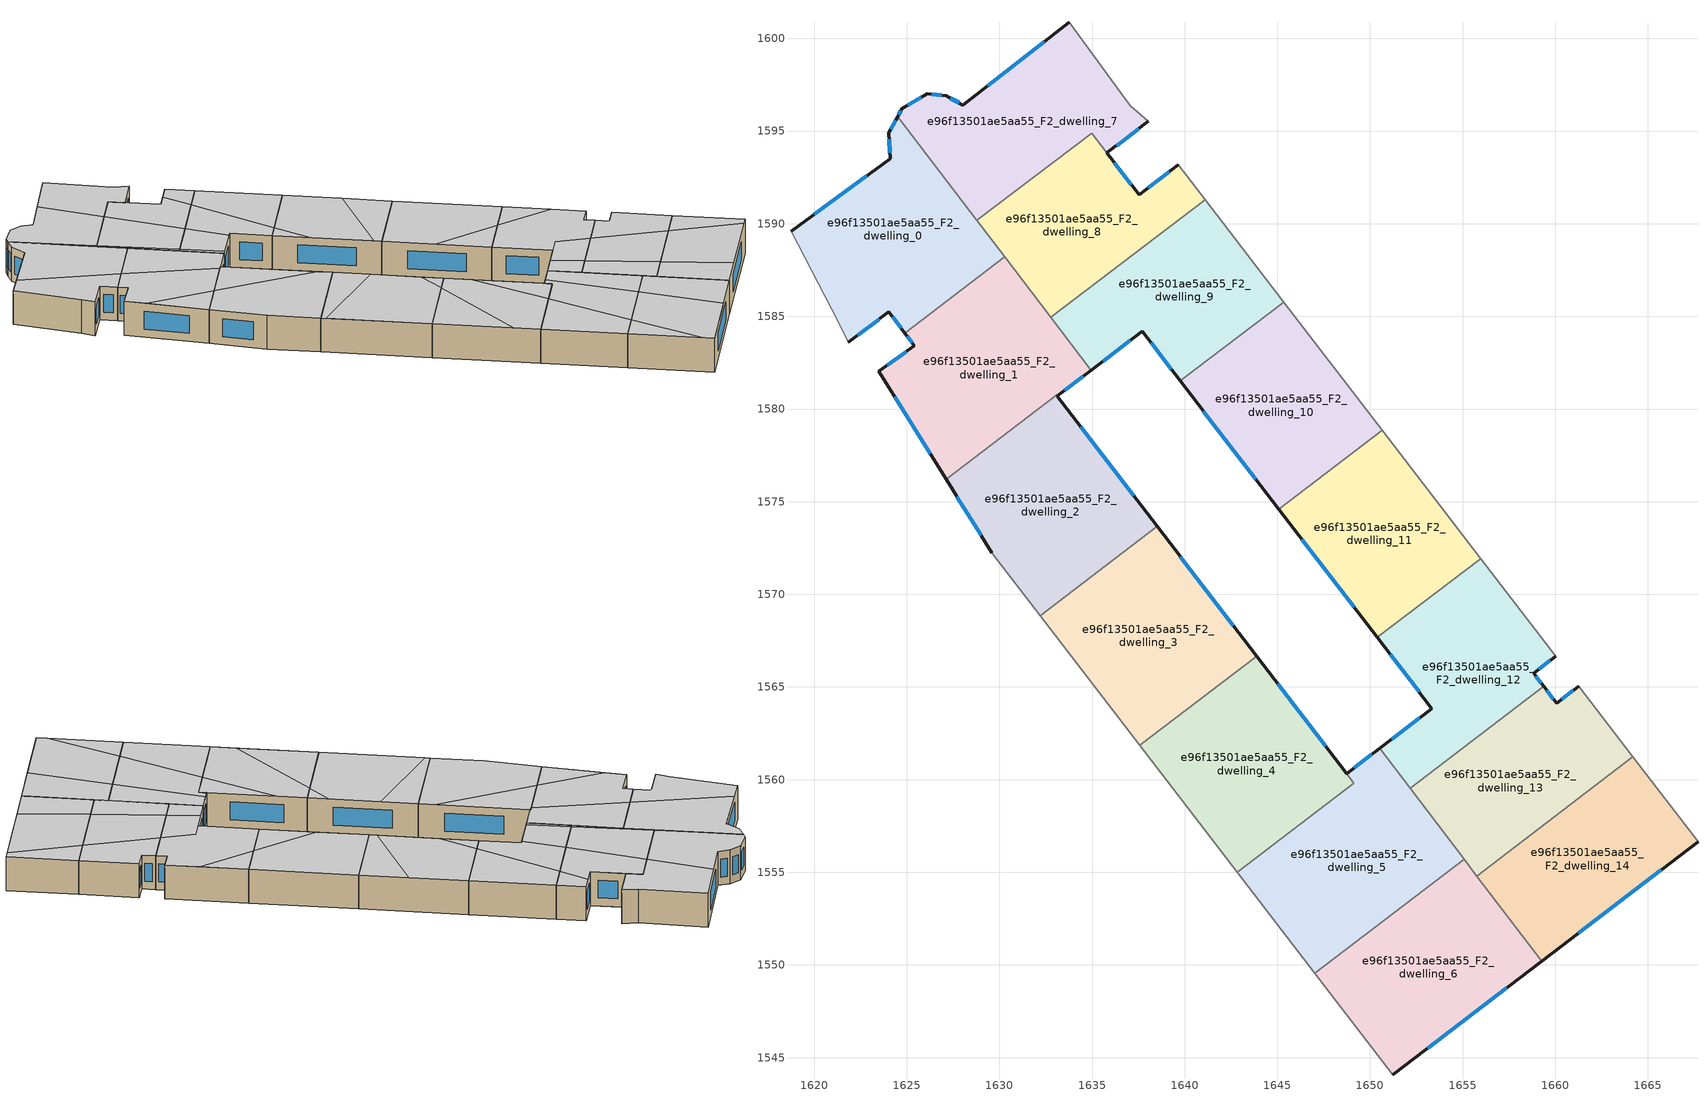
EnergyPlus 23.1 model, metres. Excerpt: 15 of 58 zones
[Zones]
e96f13501ae5aa55_F2_dwelling_0
 floor to e96f13501ae5aa55_F1_dwelling_0 (EU_floor_Construction): 1624.52,1595.78 1630.28,1588.21 1624.89,1584.1 1624.03,1585.24 1621.85,1583.6 1621.34,1584.65 1618.76,1589.59 1624.1,1593.5 1624.03,1594.9 z6
 wall outside (EU_wall_Construction): 1624.52,1595.78 1624.03,1594.9 1624.1,1593.5 1618.76,1589.59 / 1621.85,1583.6 1624.03,1585.24 1624.89,1584.1 z6:9
 wall adiabatic (EU_wall_Construction): 1618.76,1589.59 1621.34,1584.65 1621.85,1583.6 z6:9
 wall to e96f13501ae5aa55_F2_dwelling_1 (EU_wall_Construction): 1624.89,1584.1 1630.28,1588.21 z6:9
 wall to e96f13501ae5aa55_F2_dwelling_7 (EU_wall_Construction): 1628.79,1590.17 1624.52,1595.78 z6:9
 wall to e96f13501ae5aa55_F2_dwelling_8 (EU_wall_Construction): 1630.28,1588.21 1628.79,1590.17 z6:9
 window (EU_Window_Construction): 1622.85,1592.58 1620.01,1590.51 / 1624.05,1594.57 1624.09,1593.83 / 1624.4,1595.57 1624.15,1595.11 / 1624.24,1584.97 1624.69,1584.37 / 1622.37,1583.99 1623.52,1584.85 z6.7:8.3
 ceiling to e96f13501ae5aa55_F3_dwelling_3 (EU_floor_Construction): 1630.28,1588.21 1625.61,1594.35 1624.49,1595.74 1624.03,1594.9 1624.1,1593.5 1620.24,1590.68 1626.71,1585.49 z9
 ceiling to e96f13501ae5aa55_F3_dwelling_2 (EU_floor_Construction): 1625.61,1594.35 1624.52,1595.78 1624.49,1595.74 z9
 ceiling to e96f13501ae5aa55_F3_dwelling_4 (EU_floor_Construction): 1624.89,1584.1 1626.71,1585.49 1620.24,1590.68 1618.76,1589.59 1621.34,1584.65 1621.85,1583.6 1624.03,1585.24 z9
e96f13501ae5aa55_F2_dwelling_1
 floor to e96f13501ae5aa55_F1_dwelling_1 (EU_floor_Construction): 1630.28,1588.21 1634.91,1582.15 1634.95,1582.1 1633.11,1580.7 1633.07,1580.75 1627.12,1576.21 1623.5,1582.04 1625.41,1583.41 1624.89,1584.1 z6
 wall outside (EU_wall_Construction): 1624.89,1584.1 1625.41,1583.41 1623.5,1582.04 1627.12,1576.21 / 1633.11,1580.7 1634.95,1582.1 z6:9
 wall to e96f13501ae5aa55_F2_dwelling_2 (EU_wall_Construction): 1627.12,1576.21 1633.07,1580.74 / 1633.07,1580.75 1633.11,1580.7 z6:9
 wall to e96f13501ae5aa55_F2_dwelling_8 (EU_wall_Construction): 1632.78,1584.94 1630.28,1588.21 z6:9
 wall to e96f13501ae5aa55_F2_dwelling_9 (EU_wall_Construction): 1634.95,1582.1 1634.91,1582.15 1632.78,1584.94 z6:9
 window (EU_Window_Construction): 1624.35,1580.67 1626.27,1577.58 / 1624.97,1583.09 1623.95,1582.36 / 1625.02,1583.94 1625.29,1583.57 / 1633.54,1581.03 1634.52,1581.77 z6.7:8.3
 ceiling to e96f13501ae5aa55_F3_dwelling_4 (EU_floor_Construction): 1632.85,1580.58 1626.71,1585.49 1624.89,1584.1 1625.41,1583.41 1623.5,1582.04 1624.47,1580.48 1629.71,1578.18 z9
 ceiling to e96f13501ae5aa55_F3_dwelling_3 (EU_floor_Construction): 1634.95,1582.1 1634.91,1582.15 1630.28,1588.21 1626.71,1585.49 1632.85,1580.58 1633.07,1580.75 1633.11,1580.7 z9
 ceiling adiabatic (EU_roof_Construction): 1629.71,1578.18 1624.47,1580.48 1627.12,1576.21 z9
e96f13501ae5aa55_F2_dwelling_10
 floor to e96f13501ae5aa55_F1_dwelling_10 (EU_floor_Construction): 1645.34,1585.77 1650.65,1578.85 1645.07,1574.6 1639.76,1581.52 z6
 wall outside (EU_wall_Construction): 1639.76,1581.52 1645.07,1574.6 z6:9
 wall to e96f13501ae5aa55_F2_dwelling_9 (EU_wall_Construction): 1645.34,1585.77 1639.76,1581.52 z6:9
 wall adiabatic (EU_wall_Construction): 1650.65,1578.85 1645.34,1585.77 z6:9
 wall to e96f13501ae5aa55_F2_dwelling_11 (EU_wall_Construction): 1645.07,1574.6 1650.65,1578.85 z6:9
 window (EU_Window_Construction): 1641.01,1579.89 1643.83,1576.22 z6.7:8.3
 ceiling to e96f13501ae5aa55_F3_dwelling_0 (EU_floor_Construction): 1644.68,1575.11 1648.22,1582.02 1645.34,1585.77 1640.88,1582.37 1641.65,1579.06 z9
 ceiling to e96f13501ae5aa55_F3_dwelling_12 (EU_floor_Construction): 1650.65,1578.85 1648.22,1582.02 1644.68,1575.11 1645.07,1574.6 z9
 ceiling to e96f13501ae5aa55_F3_dwelling_1 (EU_floor_Construction): 1641.65,1579.06 1640.88,1582.37 1639.76,1581.52 z9
e96f13501ae5aa55_F2_dwelling_11
 floor to e96f13501ae5aa55_F1_dwelling_11 (EU_floor_Construction): 1650.65,1578.85 1655.97,1571.93 1650.39,1567.67 1645.07,1574.6 z6
 wall outside (EU_wall_Construction): 1645.07,1574.6 1650.39,1567.67 z6:9
 wall adiabatic (EU_wall_Construction): 1655.97,1571.93 1650.65,1578.85 z6:9
 wall to e96f13501ae5aa55_F2_dwelling_12 (EU_wall_Construction): 1650.39,1567.67 1655.97,1571.93 z6:9
 window (EU_Window_Construction): 1646.32,1572.97 1649.14,1569.3 z6.7:8.3
 ceiling to e96f13501ae5aa55_F3_dwelling_12 (EU_floor_Construction): 1655.97,1571.93 1650.65,1578.85 1645.07,1574.6 1647.64,1571.26 1653.38,1569.96 z9
 ceiling to e96f13501ae5aa55_F3_dwelling_11 (EU_floor_Construction): 1653.38,1569.96 1647.64,1571.26 1650.39,1567.67 z9
e96f13501ae5aa55_F2_dwelling_12
 floor to e96f13501ae5aa55_F1_dwelling_12 (EU_floor_Construction): 1655.97,1571.93 1660.02,1566.65 1658.83,1565.75 1659.37,1565.03 1652.16,1559.53 1650.52,1561.68 1653.34,1563.84 1650.39,1567.67 z6
 wall outside (EU_wall_Construction): 1650.39,1567.67 1653.34,1563.84 1650.52,1561.68 / 1659.37,1565.03 1658.83,1565.75 1660.02,1566.65 z6:9
 wall to e96f13501ae5aa55_F2_dwelling_13 (EU_wall_Construction): 1652.16,1559.53 1659.37,1565.03 z6:9
 wall adiabatic (EU_wall_Construction): 1660.02,1566.65 1655.97,1571.93 z6:9
 wall to e96f13501ae5aa55_F2_dwelling_5 (EU_wall_Construction): 1650.52,1561.68 1652.16,1559.53 z6:9
 window (EU_Window_Construction): 1652.67,1563.33 1651.18,1562.19 / 1651.08,1566.77 1652.64,1564.74 / 1659.1,1565.96 1659.74,1566.44 / 1659.24,1565.2 1658.95,1565.58 z6.7:8.3
 ceiling to e96f13501ae5aa55_F3_dwelling_11 (EU_floor_Construction): 1659.37,1565.03 1658.83,1565.75 1660.02,1566.65 1658.34,1568.83 1653.38,1569.96 1650.39,1567.67 1653.34,1563.84 1654.48,1564.71 1656.86,1563.11 z9
 ceiling to e96f13501ae5aa55_F3_dwelling_12 (EU_floor_Construction): 1658.34,1568.83 1655.97,1571.93 1653.38,1569.96 z9
 ceiling to e96f13501ae5aa55_F3_dwelling_10 (EU_floor_Construction): 1656.86,1563.11 1654.48,1564.71 1653.33,1563.83 1651.93,1562.76 1653.77,1560.76 z9
 ceiling to e96f13501ae5aa55_F3_dwelling_9 (EU_floor_Construction): 1653.77,1560.76 1651.93,1562.76 1650.52,1561.68 1652.16,1559.53 z9
e96f13501ae5aa55_F2_dwelling_13
 floor to e96f13501ae5aa55_F1_dwelling_13 (EU_floor_Construction): 1661.26,1565.04 1664.19,1561.22 1655.77,1554.8 1652.16,1559.53 1659.37,1565.03 1660.07,1564.13 z6
 wall outside (EU_wall_Construction): 1661.26,1565.04 1660.07,1564.13 1659.37,1565.03 z6:9
 wall to e96f13501ae5aa55_F2_dwelling_14 (EU_wall_Construction): 1655.77,1554.8 1664.19,1561.22 z6:9
 wall adiabatic (EU_wall_Construction): 1664.19,1561.22 1661.26,1565.04 z6:9
 wall to e96f13501ae5aa55_F2_dwelling_6 (EU_wall_Construction): 1655.09,1555.69 1655.77,1554.8 z6:9
 wall to e96f13501ae5aa55_F2_dwelling_5 (EU_wall_Construction): 1652.16,1559.53 1655.09,1555.69 z6:9
 window (EU_Window_Construction): 1659.9,1564.34 1659.54,1564.82 / 1660.98,1564.83 1660.34,1564.34 z6.7:8.3
 ceiling to e96f13501ae5aa55_F3_dwelling_9 (EU_floor_Construction): 1657.8,1556.35 1653.77,1560.76 1652.16,1559.53 1655.77,1554.8 z9
 ceiling to e96f13501ae5aa55_F3_dwelling_10 (EU_floor_Construction): 1662.07,1559.61 1656.86,1563.11 1653.77,1560.76 1657.8,1556.35 z9
 ceiling to e96f13501ae5aa55_F3_dwelling_11 (EU_floor_Construction): 1664.19,1561.22 1661.26,1565.04 1660.07,1564.13 1659.37,1565.03 1656.86,1563.11 1662.07,1559.61 z9
e96f13501ae5aa55_F2_dwelling_14
 floor to e96f13501ae5aa55_F1_dwelling_14 (EU_floor_Construction): 1664.19,1561.22 1667.7,1556.64 1659.27,1550.21 1655.77,1554.8 z6
 wall outside (EU_wall_Construction): 1659.27,1550.21 1667.7,1556.64 z6:9
 wall adiabatic (EU_wall_Construction): 1667.7,1556.64 1664.19,1561.22 z6:9
 wall to e96f13501ae5aa55_F2_dwelling_6 (EU_wall_Construction): 1655.77,1554.8 1659.27,1550.21 z6:9
 window (EU_Window_Construction): 1661.25,1551.72 1665.72,1555.13 z6.7:8.3
 ceiling to e96f13501ae5aa55_F3_dwelling_10 (EU_floor_Construction): 1667.14,1556.21 1662.07,1559.61 1657.8,1556.35 1661.72,1552.08 z9
 ceiling to e96f13501ae5aa55_F3_dwelling_11 (EU_floor_Construction): 1667.7,1556.64 1664.19,1561.22 1662.07,1559.61 1667.14,1556.21 z9
 ceiling to e96f13501ae5aa55_F3_dwelling_9 (EU_floor_Construction): 1661.72,1552.08 1657.8,1556.35 1655.77,1554.8 1659.27,1550.21 z9
e96f13501ae5aa55_F2_dwelling_2
 floor to e96f13501ae5aa55_F1_dwelling_2 (EU_floor_Construction): 1633.11,1580.69 1638.51,1573.66 1632.2,1568.85 1629.59,1572.24 1627.12,1576.21 1633.07,1580.75 z6
 wall outside (EU_wall_Construction): 1627.12,1576.21 1629.59,1572.24 / 1638.51,1573.66 1633.11,1580.69 z6:9
 wall to e96f13501ae5aa55_F2_dwelling_3 (EU_wall_Construction): 1632.2,1568.85 1638.51,1573.66 z6:9
 wall adiabatic (EU_wall_Construction): 1629.59,1572.24 1632.2,1568.85 z6:9
 window (EU_Window_Construction): 1627.7,1575.28 1629.01,1573.18 / 1637.24,1575.31 1634.38,1579.04 z6.7:8.3
 ceiling adiabatic (EU_roof_Construction): 1638.51,1573.66 1637.74,1574.67 1629.71,1578.18 1627.12,1576.21 1629.59,1572.24 1632.2,1568.85 z9
 ceiling to e96f13501ae5aa55_F3_dwelling_4 (EU_floor_Construction): 1637.74,1574.67 1633.11,1580.7 1632.9,1580.54 1632.85,1580.58 1629.71,1578.18 z9
 ceiling to e96f13501ae5aa55_F3_dwelling_3 (EU_floor_Construction): 1633.11,1580.7 1633.07,1580.75 1632.85,1580.58 1632.89,1580.54 z9
e96f13501ae5aa55_F2_dwelling_3
 floor to e96f13501ae5aa55_F1_dwelling_3 (EU_floor_Construction): 1638.51,1573.66 1643.88,1566.67 1637.57,1561.86 1632.2,1568.85 z6
 wall outside (EU_wall_Construction): 1643.88,1566.67 1638.51,1573.66 z6:9
 wall to e96f13501ae5aa55_F2_dwelling_4 (EU_wall_Construction): 1637.57,1561.86 1643.88,1566.67 z6:9
 wall adiabatic (EU_wall_Construction): 1632.2,1568.85 1637.57,1561.86 z6:9
 window (EU_Window_Construction): 1642.62,1568.31 1639.77,1572.02 z6.7:8.3
 ceiling to e96f13501ae5aa55_F3_dwelling_6 (EU_floor_Construction): 1642.52,1565.64 1642.78,1568.09 1640.35,1571.26 1632.44,1568.53 1637.57,1561.86 z9
 ceiling to e96f13501ae5aa55_F3_dwelling_7 (EU_floor_Construction): 1643.88,1566.67 1642.78,1568.09 1642.52,1565.64 z9
 ceiling adiabatic (EU_roof_Construction): 1640.35,1571.26 1638.51,1573.66 1632.2,1568.85 1632.44,1568.53 z9
e96f13501ae5aa55_F2_dwelling_4
 floor to e96f13501ae5aa55_F1_dwelling_4 (EU_floor_Construction): 1643.88,1566.67 1649.13,1559.82 1642.82,1555.01 1637.57,1561.86 z6
 wall outside (EU_wall_Construction): 1648.74,1560.33 1643.88,1566.67 z6:9
 wall adiabatic (EU_wall_Construction): 1637.57,1561.86 1642.82,1555.01 z6:9
 wall to e96f13501ae5aa55_F2_dwelling_5 (EU_wall_Construction): 1642.82,1555.01 1649.13,1559.82 1648.74,1560.33 z6:9
 window (EU_Window_Construction): 1647.6,1561.82 1645.02,1565.18 z6.7:8.3
 ceiling to e96f13501ae5aa55_F3_dwelling_7 (EU_floor_Construction): 1647.04,1558.22 1645.22,1564.92 1643.88,1566.67 1642.52,1565.64 1641.57,1556.64 1642.82,1555.01 z9
 ceiling to e96f13501ae5aa55_F3_dwelling_8 (EU_floor_Construction): 1649.13,1559.82 1645.22,1564.92 1647.04,1558.22 z9
 ceiling to e96f13501ae5aa55_F3_dwelling_6 (EU_floor_Construction): 1641.57,1556.64 1642.52,1565.64 1637.57,1561.86 z9
e96f13501ae5aa55_F2_dwelling_5
 floor to e96f13501ae5aa55_F1_dwelling_5 (EU_floor_Construction): 1650.52,1561.68 1655.09,1555.69 1647.02,1549.54 1642.82,1555.01 1649.13,1559.82 1648.74,1560.33 z6
 wall outside (EU_wall_Construction): 1650.52,1561.68 1648.74,1560.33 z6:9
 wall to e96f13501ae5aa55_F2_dwelling_6 (EU_wall_Construction): 1647.02,1549.54 1655.09,1555.69 z6:9
 wall adiabatic (EU_wall_Construction): 1642.82,1555.01 1647.02,1549.54 z6:9
 window (EU_Window_Construction): 1650.1,1561.36 1649.16,1560.64 z6.7:8.3
 ceiling to e96f13501ae5aa55_F3_dwelling_8 (EU_floor_Construction): 1652.83,1553.97 1649.28,1560.73 1648.74,1560.33 1649.13,1559.82 1647.04,1558.22 1648.99,1551.04 z9
 ceiling to e96f13501ae5aa55_F3_dwelling_7 (EU_floor_Construction): 1648.99,1551.04 1647.04,1558.22 1642.82,1555.01 1647.02,1549.54 z9
 ceiling to e96f13501ae5aa55_F3_dwelling_9 (EU_floor_Construction): 1655.09,1555.69 1650.52,1561.68 1649.28,1560.73 1652.83,1553.97 z9
e96f13501ae5aa55_F2_dwelling_6
 floor to e96f13501ae5aa55_F1_dwelling_6 (EU_floor_Construction): 1655.09,1555.69 1659.27,1550.21 1651.22,1544.06 1647.02,1549.54 z6
 wall outside (EU_wall_Construction): 1651.22,1544.06 1659.27,1550.21 z6:9
 wall adiabatic (EU_wall_Construction): 1647.02,1549.54 1651.22,1544.06 z6:9
 window (EU_Window_Construction): 1653.11,1545.5 1657.38,1548.76 z6.7:8.3
 ceiling to e96f13501ae5aa55_F3_dwelling_8 (EU_floor_Construction): 1656.08,1547.77 1652.83,1553.97 1648.99,1551.04 1650.7,1544.75 1651.22,1544.06 z9
 ceiling to e96f13501ae5aa55_F3_dwelling_7 (EU_floor_Construction): 1650.7,1544.75 1648.99,1551.04 1647.02,1549.54 z9
 ceiling to e96f13501ae5aa55_F3_dwelling_9 (EU_floor_Construction): 1659.27,1550.21 1655.09,1555.69 1652.83,1553.97 1656.08,1547.77 z9
e96f13501ae5aa55_F2_dwelling_7
 floor to e96f13501ae5aa55_F1_dwelling_7 (EU_floor_Construction): 1633.77,1600.88 1637.05,1596.38 1638.04,1595.53 1635.8,1593.82 1634.97,1594.89 1628.79,1590.17 1624.52,1595.78 1624.74,1596.2 1626.1,1597.02 1627.14,1596.9 1628.03,1596.4 z6
 wall outside (EU_wall_Construction): 1635.8,1593.82 1638.04,1595.53 / 1633.77,1600.88 1628.03,1596.4 1627.14,1596.9 1626.1,1597.02 1624.74,1596.2 1624.52,1595.78 z6:9
 wall to e96f13501ae5aa55_F2_dwelling_8 (EU_wall_Construction): 1628.79,1590.17 1634.97,1594.89 1635.8,1593.82 z6:9
 wall adiabatic (EU_wall_Construction): 1638.04,1595.53 1637.05,1596.38 1633.77,1600.88 z6:9
 window (EU_Window_Construction): 1636.33,1594.22 1637.51,1595.13 / 1624.69,1596.1 1624.57,1595.88 / 1625.78,1596.82 1625.06,1596.39 / 1626.89,1596.93 1626.34,1596.99 / 1627.82,1596.52 1627.35,1596.78 / 1632.42,1599.83 1629.38,1597.45 z6.7:8.3
 ceiling to e96f13501ae5aa55_F3_dwelling_1 (EU_floor_Construction): 1638.04,1595.53 1637.05,1596.38 1633.77,1600.88 1630.46,1598.29 1632.9,1593.31 1634.97,1594.89 1635.8,1593.82 z9
 ceiling to e96f13501ae5aa55_F3_dwelling_2 (EU_floor_Construction): 1632.9,1593.31 1630.46,1598.29 1628.03,1596.4 1627.14,1596.9 1626.1,1597.02 1624.74,1596.2 1624.52,1595.78 1625.61,1594.34 1628.88,1590.24 z9
 ceiling to e96f13501ae5aa55_F3_dwelling_3 (EU_floor_Construction): 1628.88,1590.24 1625.61,1594.34 1628.79,1590.17 z9
e96f13501ae5aa55_F2_dwelling_8
 floor to e96f13501ae5aa55_F1_dwelling_8 (EU_floor_Construction): 1639.66,1593.18 1641.1,1591.29 1632.78,1584.94 1628.79,1590.17 1634.97,1594.89 1637.54,1591.56 z6
 wall outside (EU_wall_Construction): 1639.66,1593.18 1637.54,1591.56 1635.8,1593.82 z6:9
 wall to e96f13501ae5aa55_F2_dwelling_9 (EU_wall_Construction): 1632.78,1584.94 1641.1,1591.29 z6:9
 wall adiabatic (EU_wall_Construction): 1641.1,1591.29 1639.66,1593.18 z6:9
 window (EU_Window_Construction): 1639.16,1592.8 1638.04,1591.94 / 1637.13,1592.09 1636.21,1593.29 z6.7:8.3
 ceiling to e96f13501ae5aa55_F3_dwelling_2 (EU_floor_Construction): 1635.85,1587.29 1632.9,1593.31 1628.88,1590.24 1632.98,1585.1 z9
 ceiling to e96f13501ae5aa55_F3_dwelling_1 (EU_floor_Construction): 1639.16,1589.81 1638.57,1592.35 1637.54,1591.56 1634.97,1594.89 1632.9,1593.31 1635.85,1587.29 z9
 ceiling to e96f13501ae5aa55_F3_dwelling_0 (EU_floor_Construction): 1641.1,1591.29 1639.66,1593.18 1638.57,1592.35 1639.16,1589.81 z9
 ceiling to e96f13501ae5aa55_F3_dwelling_3 (EU_floor_Construction): 1632.98,1585.1 1628.88,1590.24 1628.79,1590.17 1632.78,1584.94 z9
e96f13501ae5aa55_F2_dwelling_9
 floor to e96f13501ae5aa55_F1_dwelling_9 (EU_floor_Construction): 1641.1,1591.29 1645.34,1585.77 1639.76,1581.52 1637.7,1584.2 1634.95,1582.1 1632.78,1584.94 z6
 wall outside (EU_wall_Construction): 1634.95,1582.1 1637.7,1584.2 1639.76,1581.52 z6:9
 wall adiabatic (EU_wall_Construction): 1645.34,1585.77 1641.1,1591.29 z6:9
 window (EU_Window_Construction): 1635.59,1582.59 1637.05,1583.7 / 1638.18,1583.57 1639.28,1582.15 z6.7:8.3
 ceiling to e96f13501ae5aa55_F3_dwelling_0 (EU_floor_Construction): 1645.34,1585.77 1641.1,1591.29 1639.16,1589.81 1640.88,1582.37 z9
 ceiling to e96f13501ae5aa55_F3_dwelling_2 (EU_floor_Construction): 1637.46,1584.01 1635.85,1587.29 1632.98,1585.1 1635.21,1582.3 z9
 ceiling to e96f13501ae5aa55_F3_dwelling_1 (EU_floor_Construction): 1640.88,1582.37 1639.16,1589.81 1635.85,1587.29 1637.46,1584.01 1637.7,1584.2 1639.76,1581.52 z9
 ceiling to e96f13501ae5aa55_F3_dwelling_3 (EU_floor_Construction): 1635.21,1582.3 1632.98,1585.1 1632.78,1584.94 1634.95,1582.1 z9
[Building]
EU S2 Campaign: North Axis=0; Terrain=City; Solar Distribution=FullExterior
[Site:Location]
Budapest.Ferenc.Liszt.Intl.AP: Latitude=47.437; Longitude=19.256; Time Zone=1; Elevation=185
[SizingPeriod:WeatherFileDays]
AnnualSizingPeriod: Begin Month=1; Begin Day of Month=1; End Month=12; End Day of Month=31; Day of Week for Start Day=Monday; Use Weather File Daylight Saving Period=No; Use Weather File Rain and Snow Indicators=No
[MATERIAL]
EU_InternalMass_Material: Roughness=MediumRough; Thickness=0.1; Conductivity=1; Density=1800; Specific Heat=900; Thermal Absorptance=0.9; Solar Absorptance=0.7; Visible Absorptance=0.7
[MATERIAL:NOMASS] Roughness=MediumRough; Thermal Absorptance=0.9; Solar Absorptance=0.7; Visible Absorptance=0.7
Name | Thermal Resistance
EU_wall_NoMass | 0.832559
EU_roof_NoMass | 1.39638
EU_floor_NoMass | 0.872794
[WINDOWMATERIAL:SIMPLEGLAZINGSYSTEM]
EU_Window_SimpleGlazing: UFactor=2.79869; Solar Heat Gain Coefficient=0.75; Visible Transmittance=0.75
[CONSTRUCTION]
EU_wall_Construction: EU_wall_NoMass
EU_roof_Construction: EU_roof_NoMass
EU_floor_Construction: EU_floor_NoMass
EU_Window_Construction: EU_Window_SimpleGlazing
EU_InternalMass_Construction: EU_InternalMass_Material
[ZONE] Type=1; Multiplier=1; Ceiling Height=autocalculate; Floor Area=autocalculate; Part of Total Floor Area=Yes
Name | Volume
e96f13501ae5aa55_F2_dwelling_0 | 209.892
e96f13501ae5aa55_F2_dwelling_1 | 210.311
e96f13501ae5aa55_F2_dwelling_10 | 183.678
e96f13501ae5aa55_F2_dwelling_11 | 183.66
e96f13501ae5aa55_F2_dwelling_12; e96f13501ae5aa55_F2_dwelling_14 | 183.659
e96f13501ae5aa55_F2_dwelling_13 | 183.65
e96f13501ae5aa55_F2_dwelling_2 | 209.464
e96f13501ae5aa55_F2_dwelling_3 | 209.907
e96f13501ae5aa55_F2_dwelling_4 | 205.573
e96f13501ae5aa55_F2_dwelling_5 | 214.181
e96f13501ae5aa55_F2_dwelling_6 | 209.91
e96f13501ae5aa55_F2_dwelling_7 | 194.554
e96f13501ae5aa55_F2_dwelling_8 | 172.778
e96f13501ae5aa55_F2_dwelling_9 | 183.665
[INTERNALMASS] Construction=EU_InternalMass_Construction
Name | Zone or ZoneList | Surface Area
e96f13501ae5aa55_F2_dwelling_0_EU_InternalMass | e96f13501ae5aa55_F2_dwelling_0 | 69.9641
e96f13501ae5aa55_F2_dwelling_1_EU_InternalMass | e96f13501ae5aa55_F2_dwelling_1 | 70.1036
e96f13501ae5aa55_F2_dwelling_2_EU_InternalMass | e96f13501ae5aa55_F2_dwelling_2 | 69.8215
e96f13501ae5aa55_F2_dwelling_3_EU_InternalMass | e96f13501ae5aa55_F2_dwelling_3 | 69.969
e96f13501ae5aa55_F2_dwelling_4_EU_InternalMass | e96f13501ae5aa55_F2_dwelling_4 | 68.5241
e96f13501ae5aa55_F2_dwelling_5_EU_InternalMass | e96f13501ae5aa55_F2_dwelling_5 | 71.3945
e96f13501ae5aa55_F2_dwelling_6_EU_InternalMass | e96f13501ae5aa55_F2_dwelling_6 | 69.97
e96f13501ae5aa55_F2_dwelling_7_EU_InternalMass | e96f13501ae5aa55_F2_dwelling_7 | 64.8514
e96f13501ae5aa55_F2_dwelling_8_EU_InternalMass | e96f13501ae5aa55_F2_dwelling_8 | 57.5923
e96f13501ae5aa55_F2_dwelling_9_EU_InternalMass | e96f13501ae5aa55_F2_dwelling_9 | 61.2219
e96f13501ae5aa55_F2_dwelling_10_EU_InternalMass | e96f13501ae5aa55_F2_dwelling_10 | 61.226
e96f13501ae5aa55_F2_dwelling_11_EU_InternalMass | e96f13501ae5aa55_F2_dwelling_11 | 61.2199
e96f13501ae5aa55_F2_dwelling_12_EU_InternalMass | e96f13501ae5aa55_F2_dwelling_12 | 61.2196
e96f13501ae5aa55_F2_dwelling_13_EU_InternalMass | e96f13501ae5aa55_F2_dwelling_13 | 61.2164
e96f13501ae5aa55_F2_dwelling_14_EU_InternalMass | e96f13501ae5aa55_F2_dwelling_14 | 61.2197
[OTHEREQUIPMENT] Fuel Type=Electricity; Design Level Calculation Method=Watts/Area; Power per Zone Floor Area=1; Fraction Latent=0; Fraction Radiant=0; Fraction Lost=0; Carbon Dioxide Generation Rate=0; EndUse Subcategory=EU_Step8_InternalGains
Name | Zone or ZoneList or Space or SpaceList | Schedule
EU_Step8_InternalGain_e96f13501ae5aa55_F2_dwelling_0_f000 | e96f13501ae5aa55_F2_dwelling_0 | EU_Step8_GainSchedule_e96f13501ae5aa55_F2_dwelling_0_f000
EU_Step8_InternalGain_e96f13501ae5aa55_F2_dwelling_1_f000 | e96f13501ae5aa55_F2_dwelling_1 | EU_Step8_GainSchedule_e96f13501ae5aa55_F2_dwelling_1_f000
EU_Step8_InternalGain_e96f13501ae5aa55_F2_dwelling_2_f000 | e96f13501ae5aa55_F2_dwelling_2 | EU_Step8_GainSchedule_e96f13501ae5aa55_F2_dwelling_2_f000
EU_Step8_InternalGain_e96f13501ae5aa55_F2_dwelling_3_f000 | e96f13501ae5aa55_F2_dwelling_3 | EU_Step8_GainSchedule_e96f13501ae5aa55_F2_dwelling_3_f000
EU_Step8_InternalGain_e96f13501ae5aa55_F2_dwelling_4_f000 | e96f13501ae5aa55_F2_dwelling_4 | EU_Step8_GainSchedule_e96f13501ae5aa55_F2_dwelling_4_f000
EU_Step8_InternalGain_e96f13501ae5aa55_F2_dwelling_5_f000 | e96f13501ae5aa55_F2_dwelling_5 | EU_Step8_GainSchedule_e96f13501ae5aa55_F2_dwelling_5_f000
EU_Step8_InternalGain_e96f13501ae5aa55_F2_dwelling_6_f000 | e96f13501ae5aa55_F2_dwelling_6 | EU_Step8_GainSchedule_e96f13501ae5aa55_F2_dwelling_6_f000
EU_Step8_InternalGain_e96f13501ae5aa55_F2_dwelling_7_f000 | e96f13501ae5aa55_F2_dwelling_7 | EU_Step8_GainSchedule_e96f13501ae5aa55_F2_dwelling_7_f000
EU_Step8_InternalGain_e96f13501ae5aa55_F2_dwelling_8_f000 | e96f13501ae5aa55_F2_dwelling_8 | EU_Step8_GainSchedule_e96f13501ae5aa55_F2_dwelling_8_f000
EU_Step8_InternalGain_e96f13501ae5aa55_F2_dwelling_9_f000 | e96f13501ae5aa55_F2_dwelling_9 | EU_Step8_GainSchedule_e96f13501ae5aa55_F2_dwelling_9_f000
EU_Step8_InternalGain_e96f13501ae5aa55_F2_dwelling_10_f000 | e96f13501ae5aa55_F2_dwelling_10 | EU_Step8_GainSchedule_e96f13501ae5aa55_F2_dwelling_10_f000
EU_Step8_InternalGain_e96f13501ae5aa55_F2_dwelling_11_f000 | e96f13501ae5aa55_F2_dwelling_11 | EU_Step8_GainSchedule_e96f13501ae5aa55_F2_dwelling_11_f000
EU_Step8_InternalGain_e96f13501ae5aa55_F2_dwelling_12_f000 | e96f13501ae5aa55_F2_dwelling_12 | EU_Step8_GainSchedule_e96f13501ae5aa55_F2_dwelling_12_f000
EU_Step8_InternalGain_e96f13501ae5aa55_F2_dwelling_13_f000 | e96f13501ae5aa55_F2_dwelling_13 | EU_Step8_GainSchedule_e96f13501ae5aa55_F2_dwelling_13_f000
EU_Step8_InternalGain_e96f13501ae5aa55_F2_dwelling_14_f000 | e96f13501ae5aa55_F2_dwelling_14 | EU_Step8_GainSchedule_e96f13501ae5aa55_F2_dwelling_14_f000
[ZONEVENTILATION:DESIGNFLOWRATE] Schedule=EU_AlwaysOn; Design Flow Rate Calculation Method=AirChanges/Hour; Air Changes per Hour=0.475469; Ventilation Type=Natural; Fan Pressure Rise=0; Fan Total Efficiency=1; Constant Term Coefficient=1; Temperature Term Coefficient=0; Velocity Term Coefficient=0; Velocity Squared Term Coefficient=0; Minimum Indoor Temperature=-100; Maximum Indoor Temperature=100; Delta Temperature=-100; Minimum Outdoor Temperature=-100; Maximum Outdoor Temperature=100; Maximum Wind Speed=40
Name | Zone or ZoneList or Space or SpaceList
EU_ConstantAir_e96f13501ae5aa55_F2_dwelling_0 | e96f13501ae5aa55_F2_dwelling_0
EU_ConstantAir_e96f13501ae5aa55_F2_dwelling_1 | e96f13501ae5aa55_F2_dwelling_1
EU_ConstantAir_e96f13501ae5aa55_F2_dwelling_2 | e96f13501ae5aa55_F2_dwelling_2
EU_ConstantAir_e96f13501ae5aa55_F2_dwelling_3 | e96f13501ae5aa55_F2_dwelling_3
EU_ConstantAir_e96f13501ae5aa55_F2_dwelling_4 | e96f13501ae5aa55_F2_dwelling_4
EU_ConstantAir_e96f13501ae5aa55_F2_dwelling_5 | e96f13501ae5aa55_F2_dwelling_5
EU_ConstantAir_e96f13501ae5aa55_F2_dwelling_6 | e96f13501ae5aa55_F2_dwelling_6
EU_ConstantAir_e96f13501ae5aa55_F2_dwelling_7 | e96f13501ae5aa55_F2_dwelling_7
EU_ConstantAir_e96f13501ae5aa55_F2_dwelling_8 | e96f13501ae5aa55_F2_dwelling_8
EU_ConstantAir_e96f13501ae5aa55_F2_dwelling_9 | e96f13501ae5aa55_F2_dwelling_9
EU_ConstantAir_e96f13501ae5aa55_F2_dwelling_10 | e96f13501ae5aa55_F2_dwelling_10
EU_ConstantAir_e96f13501ae5aa55_F2_dwelling_11 | e96f13501ae5aa55_F2_dwelling_11
EU_ConstantAir_e96f13501ae5aa55_F2_dwelling_12 | e96f13501ae5aa55_F2_dwelling_12
EU_ConstantAir_e96f13501ae5aa55_F2_dwelling_13 | e96f13501ae5aa55_F2_dwelling_13
EU_ConstantAir_e96f13501ae5aa55_F2_dwelling_14 | e96f13501ae5aa55_F2_dwelling_14
[HVACTEMPLATE:THERMOSTAT] Constant Heating Setpoint=20; Constant Cooling Setpoint=50
EU_HeatOnly_e96f13501ae5aa55_F0_dwelling_0; EU_HeatOnly_e96f13501ae5aa55_F0_dwelling_1; EU_HeatOnly_e96f13501ae5aa55_F0_dwelling_2; EU_HeatOnly_e96f13501ae5aa55_F0_dwelling_3; EU_HeatOnly_e96f13501ae5aa55_F0_dwelling_4; EU_HeatOnly_e96f13501ae5aa55_F0_dwelling_5; EU_HeatOnly_e96f13501ae5aa55_F0_dwelling_6; EU_HeatOnly_e96f13501ae5aa55_F0_dwelling_7; EU_HeatOnly_e96f13501ae5aa55_F0_dwelling_8; EU_HeatOnly_e96f13501ae5aa55_F0_dwelling_9; EU_HeatOnly_e96f13501ae5aa55_F0_dwelling_10; EU_HeatOnly_e96f13501ae5aa55_F0_dwelling_11; EU_HeatOnly_e96f13501ae5aa55_F0_dwelling_12; EU_HeatOnly_e96f13501ae5aa55_F0_dwelling_13; EU_HeatOnly_e96f13501ae5aa55_F0_dwelling_14; EU_HeatOnly_e96f13501ae5aa55_F1_dwelling_0; EU_HeatOnly_e96f13501ae5aa55_F1_dwelling_1; EU_HeatOnly_e96f13501ae5aa55_F1_dwelling_2; EU_HeatOnly_e96f13501ae5aa55_F1_dwelling_3; EU_HeatOnly_e96f13501ae5aa55_F1_dwelling_4; EU_HeatOnly_e96f13501ae5aa55_F1_dwelling_5; EU_HeatOnly_e96f13501ae5aa55_F1_dwelling_6; EU_HeatOnly_e96f13501ae5aa55_F1_dwelling_7; EU_HeatOnly_e96f13501ae5aa55_F1_dwelling_8; EU_HeatOnly_e96f13501ae5aa55_F1_dwelling_9; EU_HeatOnly_e96f13501ae5aa55_F1_dwelling_10; EU_HeatOnly_e96f13501ae5aa55_F1_dwelling_11; EU_HeatOnly_e96f13501ae5aa55_F1_dwelling_12; EU_HeatOnly_e96f13501ae5aa55_F1_dwelling_13; EU_HeatOnly_e96f13501ae5aa55_F1_dwelling_14; EU_HeatOnly_e96f13501ae5aa55_F2_dwelling_0; EU_HeatOnly_e96f13501ae5aa55_F2_dwelling_1; EU_HeatOnly_e96f13501ae5aa55_F2_dwelling_2; EU_HeatOnly_e96f13501ae5aa55_F2_dwelling_3; EU_HeatOnly_e96f13501ae5aa55_F2_dwelling_4; EU_HeatOnly_e96f13501ae5aa55_F2_dwelling_5; EU_HeatOnly_e96f13501ae5aa55_F2_dwelling_6; EU_HeatOnly_e96f13501ae5aa55_F2_dwelling_7; EU_HeatOnly_e96f13501ae5aa55_F2_dwelling_8; EU_HeatOnly_e96f13501ae5aa55_F2_dwelling_9; EU_HeatOnly_e96f13501ae5aa55_F2_dwelling_10; EU_HeatOnly_e96f13501ae5aa55_F2_dwelling_11; EU_HeatOnly_e96f13501ae5aa55_F2_dwelling_12; EU_HeatOnly_e96f13501ae5aa55_F2_dwelling_13; EU_HeatOnly_e96f13501ae5aa55_F2_dwelling_14; EU_HeatOnly_e96f13501ae5aa55_F3_dwelling_0; EU_HeatOnly_e96f13501ae5aa55_F3_dwelling_1; EU_HeatOnly_e96f13501ae5aa55_F3_dwelling_2; EU_HeatOnly_e96f13501ae5aa55_F3_dwelling_3; EU_HeatOnly_e96f13501ae5aa55_F3_dwelling_4; EU_HeatOnly_e96f13501ae5aa55_F3_dwelling_5; EU_HeatOnly_e96f13501ae5aa55_F3_dwelling_6; EU_HeatOnly_e96f13501ae5aa55_F3_dwelling_7; EU_HeatOnly_e96f13501ae5aa55_F3_dwelling_8; EU_HeatOnly_e96f13501ae5aa55_F3_dwelling_9; EU_HeatOnly_e96f13501ae5aa55_F3_dwelling_10; EU_HeatOnly_e96f13501ae5aa55_F3_dwelling_11; EU_HeatOnly_e96f13501ae5aa55_F3_dwelling_12
[HVACTEMPLATE:ZONE:IDEALLOADSAIRSYSTEM] System Availability Schedule=EU_AlwaysOn; Maximum Heating Supply Air Temperature=50; Minimum Cooling Supply Air Temperature=13; Maximum Heating Supply Air Humidity Ratio=0.0156; Minimum Cooling Supply Air Humidity Ratio=0.0077; Heating Limit=NoLimit; Cooling Limit=NoLimit; Heating Availability Schedule=EU_AlwaysOn; Cooling Availability Schedule=EU_CoolingOff; Dehumidification Control Type=ConstantSensibleHeatRatio; Cooling Sensible Heat Ratio=0.7; Dehumidification Setpoint=60; Humidification Control Type=None; Humidification Setpoint=30; Outdoor Air Method=None; Outdoor Air Flow Rate per Person=0.00944; Outdoor Air Flow Rate per Zone Floor Area=0; Outdoor Air Flow Rate per Zone=0; Demand Controlled Ventilation Type=None; Outdoor Air Economizer Type=NoEconomizer; Heat Recovery Type=None; Sensible Heat Recovery Effectiveness=0.7; Latent Heat Recovery Effectiveness=0.65
Name | Template Thermostat
e96f13501ae5aa55_F2_dwelling_0 | EU_HeatOnly_e96f13501ae5aa55_F2_dwelling_0
e96f13501ae5aa55_F2_dwelling_1 | EU_HeatOnly_e96f13501ae5aa55_F2_dwelling_1
e96f13501ae5aa55_F2_dwelling_2 | EU_HeatOnly_e96f13501ae5aa55_F2_dwelling_2
e96f13501ae5aa55_F2_dwelling_3 | EU_HeatOnly_e96f13501ae5aa55_F2_dwelling_3
e96f13501ae5aa55_F2_dwelling_4 | EU_HeatOnly_e96f13501ae5aa55_F2_dwelling_4
e96f13501ae5aa55_F2_dwelling_5 | EU_HeatOnly_e96f13501ae5aa55_F2_dwelling_5
e96f13501ae5aa55_F2_dwelling_6 | EU_HeatOnly_e96f13501ae5aa55_F2_dwelling_6
e96f13501ae5aa55_F2_dwelling_7 | EU_HeatOnly_e96f13501ae5aa55_F2_dwelling_7
e96f13501ae5aa55_F2_dwelling_8 | EU_HeatOnly_e96f13501ae5aa55_F2_dwelling_8
e96f13501ae5aa55_F2_dwelling_9 | EU_HeatOnly_e96f13501ae5aa55_F2_dwelling_9
e96f13501ae5aa55_F2_dwelling_10 | EU_HeatOnly_e96f13501ae5aa55_F2_dwelling_10
e96f13501ae5aa55_F2_dwelling_11 | EU_HeatOnly_e96f13501ae5aa55_F2_dwelling_11
e96f13501ae5aa55_F2_dwelling_12 | EU_HeatOnly_e96f13501ae5aa55_F2_dwelling_12
e96f13501ae5aa55_F2_dwelling_13 | EU_HeatOnly_e96f13501ae5aa55_F2_dwelling_13
e96f13501ae5aa55_F2_dwelling_14 | EU_HeatOnly_e96f13501ae5aa55_F2_dwelling_14
[SIZING:ZONE] Zone Cooling Design Supply Air Temperature Input Method=SupplyAirTemperature; Zone Cooling Design Supply Air Temperature=13; Zone Heating Design Supply Air Temperature Input Method=SupplyAirTemperature; Zone Heating Design Supply Air Temperature=50; Zone Cooling Design Supply Air Humidity Ratio=0.008; Zone Heating Design Supply Air Humidity Ratio=0.008; Cooling Design Air Flow Method=DesignDay; Cooling Design Air Flow Rate=0; Cooling Minimum Air Flow per Zone Floor Area=0.000762; Cooling Minimum Air Flow=0; Cooling Minimum Air Flow Fraction=0.2; Heating Design Air Flow Method=DesignDay; Heating Design Air Flow Rate=0; Heating Maximum Air Flow per Zone Floor Area=0.002032; Heating Maximum Air Flow=0.141576; Heating Maximum Air Flow Fraction=0.3; Account for Dedicated Outdoor Air System=No; Dedicated Outdoor Air System Control Strategy=NeutralSupplyAir; Dedicated Outdoor Air Low Setpoint Temperature for Design=autosize; Dedicated Outdoor Air High Setpoint Temperature for Design=autosize; Zone Load Sizing Method=Sensible Load Only No Latent Load; Zone Latent Cooling Design Supply Air Humidity Ratio Input Method=HumidityRatioDifference; Zone Cooling Design Supply Air Humidity Ratio Difference=0.005; Zone Latent Heating Design Supply Air Humidity Ratio Input Method=HumidityRatioDifference; Zone Humidification Design Supply Air Humidity Ratio Difference=0.005
e96f13501ae5aa55_F2_dwelling_0; e96f13501ae5aa55_F2_dwelling_1; e96f13501ae5aa55_F2_dwelling_2; e96f13501ae5aa55_F2_dwelling_3; e96f13501ae5aa55_F2_dwelling_4; e96f13501ae5aa55_F2_dwelling_5; e96f13501ae5aa55_F2_dwelling_6; e96f13501ae5aa55_F2_dwelling_7; e96f13501ae5aa55_F2_dwelling_8; e96f13501ae5aa55_F2_dwelling_9; e96f13501ae5aa55_F2_dwelling_10; e96f13501ae5aa55_F2_dwelling_11; e96f13501ae5aa55_F2_dwelling_12; e96f13501ae5aa55_F2_dwelling_13; e96f13501ae5aa55_F2_dwelling_14
[SCHEDULE:CONSTANT]
Name | Hourly Value
EU_AlwaysOn | 1
EU_CoolingOff | 0
[SCHEDULE:FILE] Column Number=1; Rows to Skip at Top=0; Number of Hours of Data=8760; Column Separator=Comma; Interpolate to Timestep=No; Minutes per Item=60; Adjust Schedule for Daylight Savings=Yes
Name | File
EU_Step8_GainSchedule_e96f13501ae5aa55_F2_dwelling_0_f000 | ../../schedules/e96f13501ae5aa55/e96f13501ae5aa55_F2_dwelling_0_f000_gain.csv
EU_Step8_GainSchedule_e96f13501ae5aa55_F2_dwelling_1_f000 | ../../schedules/e96f13501ae5aa55/e96f13501ae5aa55_F2_dwelling_1_f000_gain.csv
EU_Step8_GainSchedule_e96f13501ae5aa55_F2_dwelling_2_f000 | ../../schedules/e96f13501ae5aa55/e96f13501ae5aa55_F2_dwelling_2_f000_gain.csv
EU_Step8_GainSchedule_e96f13501ae5aa55_F2_dwelling_3_f000 | ../../schedules/e96f13501ae5aa55/e96f13501ae5aa55_F2_dwelling_3_f000_gain.csv
EU_Step8_GainSchedule_e96f13501ae5aa55_F2_dwelling_4_f000 | ../../schedules/e96f13501ae5aa55/e96f13501ae5aa55_F2_dwelling_4_f000_gain.csv
EU_Step8_GainSchedule_e96f13501ae5aa55_F2_dwelling_5_f000 | ../../schedules/e96f13501ae5aa55/e96f13501ae5aa55_F2_dwelling_5_f000_gain.csv
EU_Step8_GainSchedule_e96f13501ae5aa55_F2_dwelling_6_f000 | ../../schedules/e96f13501ae5aa55/e96f13501ae5aa55_F2_dwelling_6_f000_gain.csv
EU_Step8_GainSchedule_e96f13501ae5aa55_F2_dwelling_7_f000 | ../../schedules/e96f13501ae5aa55/e96f13501ae5aa55_F2_dwelling_7_f000_gain.csv
EU_Step8_GainSchedule_e96f13501ae5aa55_F2_dwelling_8_f000 | ../../schedules/e96f13501ae5aa55/e96f13501ae5aa55_F2_dwelling_8_f000_gain.csv
EU_Step8_GainSchedule_e96f13501ae5aa55_F2_dwelling_9_f000 | ../../schedules/e96f13501ae5aa55/e96f13501ae5aa55_F2_dwelling_9_f000_gain.csv
EU_Step8_GainSchedule_e96f13501ae5aa55_F2_dwelling_10_f000 | ../../schedules/e96f13501ae5aa55/e96f13501ae5aa55_F2_dwelling_10_f000_gain.csv
EU_Step8_GainSchedule_e96f13501ae5aa55_F2_dwelling_11_f000 | ../../schedules/e96f13501ae5aa55/e96f13501ae5aa55_F2_dwelling_11_f000_gain.csv
EU_Step8_GainSchedule_e96f13501ae5aa55_F2_dwelling_12_f000 | ../../schedules/e96f13501ae5aa55/e96f13501ae5aa55_F2_dwelling_12_f000_gain.csv
EU_Step8_GainSchedule_e96f13501ae5aa55_F2_dwelling_13_f000 | ../../schedules/e96f13501ae5aa55/e96f13501ae5aa55_F2_dwelling_13_f000_gain.csv
EU_Step8_GainSchedule_e96f13501ae5aa55_F2_dwelling_14_f000 | ../../schedules/e96f13501ae5aa55/e96f13501ae5aa55_F2_dwelling_14_f000_gain.csv
